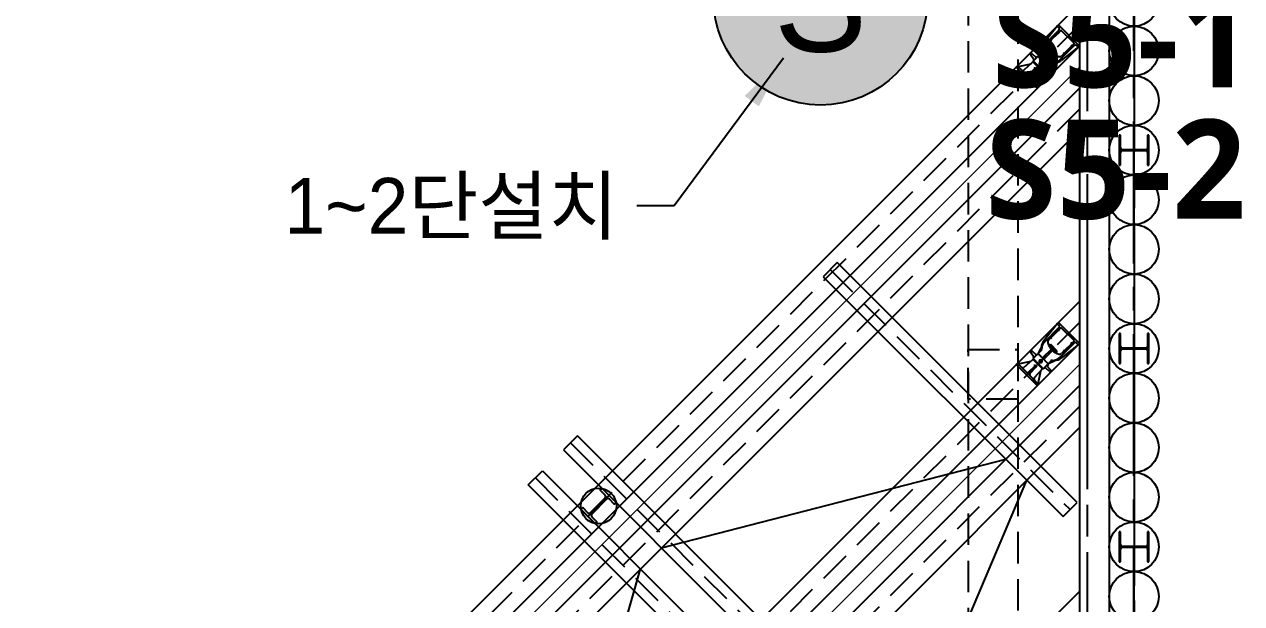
# Model space of a CAD drawing. Header units: millimetres. Extents: x 1073475 to 2890243, y -1340830 to -367733.
# Drawn here: x 2526258 to 2538532, y -421510 to -415668 of the extents above; entities that cross this region are included whole.
import ezdxf
from ezdxf.enums import TextEntityAlignment as Align
from ezdxf.xclip import XClip

# ---------------------------------------------------------------- set-up
doc = ezdxf.new("R2010")
doc.units = ezdxf.units.MM
doc.header["$LTSCALE"] = 50
doc.header["$XCLIPFRAME"] = 2
for name, pattern in [('ANYANG3', [3, 2, -1]), ('CENTER2', [28.575, 19.05, -3.175, 3.175, -3.175]), ('HIDDEN', [9.525, 6.35, -3.175]), ('PHANTOM', [63.5, 31.75, -6.35, 6.35, -6.35, 6.35, -6.35])]:
    doc.linetypes.add(name, pattern=pattern)
doc.layers.add('_0', color=7, linetype='Continuous', lineweight=0)
for name, color, linetype in [('ANGLE', 1, 'Continuous'), ('C-DIM', 7, 'Continuous'), ('CEN', 1, 'CENTER2'), ('CIP', 1, 'Continuous'), ('H-BEAM', 5, 'Continuous'), ('H-BEAM-상부', 173, 'Continuous'), ('HPILE-300x200', 3, 'Continuous'), ('NO', 2, 'Continuous'), ('POST PILE', 6, 'Continuous'), ('SITE', 7, 'PHANTOM'), ('ST-CEN', 1, 'HIDDEN'), ('ST-CEN(상부 H-BEAM)', 1, 'HIDDEN'), ('ST-CEN(하부 H-BEAM)', 1, 'HIDDEN'), ('STRUT', 3, 'Continuous'), ('WALE-1', 3, 'Continuous'), ('건축', 233, 'HIDDEN'), ('계측기 변형률계', 150, 'Continuous'), ('대지경계선', 6, 'PHANTOM'), ('연속지적도', 32, 'Continuous'), ('유압JACK', 2, 'Continuous'), ('현황', 9, 'Continuous')]:
    doc.layers.add(name, color=color, linetype=linetype)
doc.styles.add('돋움', font='')
doc.styles.add('로고', font='malgunbd.ttf')
doc.styles.get('돋움').set_extended_font_data('Dotum')
doc.dimstyles.new('SAM-200-지시선', dxfattribs={"dimscale": 0.1, "dimtxt": 300, "dimasz": 360, "dimexe": 70, "dimexo": 0, "dimgap": 100, "dimtad": 1, "dimdec": 0, "dimzin": 0, "dimdsep": 46, "dimlunit": 6, "dimtxsty": '돋움', "dimcen": 100, "dimclrd": 1, "dimclre": 1, "dimclrt": 256, "dimadec": 0, "dimazin": 0, "dimtfac": 1, "dimtdec": 0, "dimtix": 1, "dimtmove": 2, "dimatfit": 3, "dimfxl": 70, "dimtolj": 1, "dimtzin": 0, "dimlwd": -1, "dimlwe": -1, "dimarcsym": 0})

# ---------------------------------------------------------------- blocks, each defined once
blk = doc.blocks.new('A$405090834614')
at = {"layer": 'SITE', "color": 251, "linetype": 'ANYANG3', "ltscale": 0.5}
blk.add_line((134628, 120624), (170018, 124364), dxfattribs=at)
at = {"layer": '연속지적도', "color": 251}
blk.add_line((170018, 124364), (134628, 120624), dxfattribs=at)
blk = doc.blocks.new('A$418028669546')
at = {"layer": '계측기 변형률계'}
blk.add_hatch(color=254, dxfattribs=at).paths.add_polyline_path([(-720, -720, 1), (720, -720, 1)])
blk.add_circle((0, -720), 720, dxfattribs=at)
at = {"layer": '계측기 변형률계', "style": '돋움'}
blk.add_text('S', height=720, dxfattribs=at).set_placement((0, -720), align=Align.MIDDLE_CENTER)
blk = doc.blocks.new('A$C7A8C1D28')
at = {"layer": '_0', "color": 8}
for p, q in [((-39072, -35492), (-53322, -49741)), ((-39072, -38492), (-50322, -49741))]:
    blk.add_line(p, q, dxfattribs=at)
at = {"layer": 'ANGLE', "color": 8}
for p, q in [((-43286, -40341), (-39815, -39447)), ((-40819, -42526), (-39603, -39659)), ((-44521, -44152), (-43498, -40553))]:
    blk.add_line(p, q, dxfattribs=at)
at = {"layer": 'CEN', "color": 8, "ltscale": 1.5}
for p, q in [((-38522, -15630), (-38522, -50241)), ((-38522, -50330), (-38522, -15630))]:
    blk.add_line(p, q, dxfattribs=at)
at = {"layer": 'CIP', "color": 8}
for centre in [(-38522, -34830), (-38522, -35330), (-38522, -35830), (-38522, -36330), (-38522, -36830), (-38522, -37330), (-38522, -37830), (-38522, -38330), (-38522, -38830), (-38522, -39330), (-38522, -39830), (-38522, -40330), (-38522, -40830)]:
    blk.add_circle(centre, 250, dxfattribs=at)
at = {"layer": 'H-BEAM', "color": 8}
for p, q in [((-44134, -39211), (-44275, -39352)), ((-39072, -44272), (-44134, -39211)), ((-44275, -39352), (-39072, -44555)), ((-44629, -39706), (-44487, -39564)), ((-44487, -39564), (-39072, -44979)), ((-39072, -45262), (-44629, -39706))]:
    blk.add_line(p, q, dxfattribs=at)
at = {"layer": 'H-BEAM-상부', "color": 8}
for p, q in [((-41515, -37464), (-41656, -37606)), ((-39096, -39884), (-41515, -37464)), ((-41656, -37606), (-39237, -40025)), ((-39237, -40025), (-39096, -39884))]:
    blk.add_line(p, q, dxfattribs=at)
at = {"layer": 'HPILE-300x200', "color": 8}
for p, q in [((-38658, -36180), (-38672, -36180)), ((-38672, -36180), (-38672, -36480)), ((-38658, -36306), (-38658, -36180)), ((-38372, -36180), (-38386, -36180)), ((-38386, -36180), (-38386, -36306)), ((-38372, -36480), (-38372, -36180)), ((-38372, -36330), (-38672, -36330)), ((-38406, -36326), (-38638, -36326)), ((-38658, -36480), (-38658, -36355)), ((-38638, -36335), (-38406, -36335)), ((-38386, -36355), (-38386, -36480)), ((-38672, -36480), (-38658, -36480)), ((-38386, -36480), (-38372, -36480)), ((-38658, -38180), (-38672, -38180)), ((-38672, -38180), (-38672, -38480)), ((-38658, -38306), (-38658, -38180)), ((-38372, -38180), (-38386, -38180)), ((-38386, -38180), (-38386, -38306)), ((-38372, -38480), (-38372, -38180)), ((-38372, -38330), (-38672, -38330)), ((-38658, -38480), (-38658, -38355)), ((-38406, -38326), (-38638, -38326)), ((-38638, -38335), (-38406, -38335)), ((-38386, -38355), (-38386, -38480)), ((-38672, -38480), (-38658, -38480)), ((-38386, -38480), (-38372, -38480)), ((-38658, -40180), (-38672, -40180)), ((-38672, -40180), (-38672, -40480)), ((-38658, -40306), (-38658, -40180)), ((-38372, -40180), (-38386, -40180)), ((-38386, -40180), (-38386, -40306)), ((-38372, -40480), (-38372, -40180)), ((-38372, -40330), (-38672, -40330)), ((-38658, -40480), (-38658, -40355)), ((-38406, -40326), (-38638, -40326)), ((-38638, -40335), (-38406, -40335)), ((-38386, -40355), (-38386, -40480)), ((-38672, -40480), (-38658, -40480)), ((-38386, -40480), (-38372, -40480))]:
    blk.add_line(p, q, dxfattribs=at)
for centre, start, end in [((-38638, -36306), 180, 270), ((-38406, -36306), 270, 0), ((-38638, -36355), 90, 180), ((-38406, -36355), 0, 90), ((-38638, -38306), 180, 270), ((-38638, -38355), 90, 180), ((-38406, -38306), 270, 0), ((-38406, -38355), 0, 90), ((-38638, -40306), 180, 270), ((-38638, -40355), 90, 180), ((-38406, -40306), 270, 0), ((-38406, -40355), 0, 90)]:
    blk.add_arc(centre, 20, start, end, dxfattribs=at)
at = {"layer": 'POST PILE', "color": 8}
blk.add_line((-44028, -40024), (-43815, -39812), dxfattribs=at)
blk.add_lwpolyline([(-43745, -39882), (-43762, -39900), (-43812, -39850, 0.414214), (-43841, -39850), (-43989, -39999, 0.414214), (-43989, -40027), (-43939, -40077), (-43957, -40094), (-44098, -39953), (-44081, -39935), (-44031, -39985, 0.414214), (-44002, -39985), (-43854, -39837, 0.414214), (-43854, -39808), (-43904, -39759), (-43886, -39741)], format="xyb", close=True, dxfattribs=at)
blk.add_circle((-43921, -39918), 180, dxfattribs=at)
at = {"layer": 'ST-CEN', "color": 8}
for p, q in [((-39072, -35067), (-53746, -49741)), ((-39072, -35916), (-52898, -49741)), ((-39072, -38067), (-50746, -49741)), ((-39072, -38916), (-49898, -49741))]:
    blk.add_line(p, q, dxfattribs=at)
at = {"layer": 'ST-CEN(상부 H-BEAM)', "color": 8}
blk.add_line((-41586, -37535), (-39166, -39954), dxfattribs=at)
at = {"layer": 'ST-CEN(하부 H-BEAM)', "color": 8}
for p, q in [((-44204, -39281), (-39072, -44413)), ((-44558, -39635), (-39072, -45120))]:
    blk.add_line(p, q, dxfattribs=at)
at = {"layer": 'STRUT', "color": 8}
for p, q in [((-39072, -34855), (-53959, -49741)), ((-39072, -35280), (-53534, -49741)), ((-39072, -35704), (-53110, -49741)), ((-39072, -36128), (-52686, -49741)), ((-39072, -37855), (-50959, -49741)), ((-39072, -38280), (-50534, -49741)), ((-39072, -38704), (-50110, -49741)), ((-39072, -39128), (-49686, -49741)), ((-39072, -40780), (-48034, -49741))]:
    blk.add_line(p, q, dxfattribs=at)
at = {"layer": 'WALE-1', "color": 8}
for p, q in [((-38772, -15841), (-38772, -50041)), ((-39072, -16141), (-39072, -49741))]:
    blk.add_line(p, q, dxfattribs=at)
at = {"layer": '건축', "color": 8}
for p, q in [((-39695, -15891), (-39695, -49991)), ((-40195, -19991), (-40195, -43591)), ((-40195, -38841), (-40195, -38341)), ((-40195, -38341), (-39695, -38341)), ((-39695, -38341), (-39695, -38841)), ((-39695, -38841), (-40195, -38841))]:
    blk.add_line(p, q, dxfattribs=at)
blk.add_lwpolyline([(-38995, -50731), (-64002, -50731), (-71073, -43660), (-71073, -20799), (-65416, -15142), (-38995, -15142)], close=True, dxfattribs=at)
at = {"layer": '대지경계선', "color": 8}
for p, q in [((-38995, -15142), (-38995, -50731)), ((-38522, -15641), (-38522, -50241))]:
    blk.add_line(p, q, dxfattribs=at)
at = {"layer": '유압JACK', "color": 8}
for p, q in [((-39294, -35077), (-39432, -35252)), ((-39294, -35077), (-39285, -35067)), ((-39294, -35084), (-39280, -35098)), ((-39072, -35280), (-39285, -35067)), ((-39280, -35119), (-39429, -35268)), ((-39260, -35122), (-39386, -35248)), ((-39361, -35229), (-39350, -35218)), ((-39353, -35215), (-39350, -35218)), ((-39290, -35152), (-39287, -35154)), ((-39276, -35144), (-39287, -35154)), ((-39279, -35141), (-39276, -35144)), ((-39127, -35251), (-39256, -35122)), ((-39486, -35379), (-39455, -35315)), ((-39455, -35336), (-39455, -35319)), ((-39360, -35342), (-39440, -35422)), ((-39381, -35302), (-39375, -35296)), ((-39380, -35305), (-39373, -35298)), ((-39379, -35293), (-39375, -35289)), ((-39297, -35374), (-39379, -35293)), ((-39294, -35371), (-39375, -35289)), ((-39372, -35300), (-39375, -35296)), ((-39372, -35300), (-39368, -35296)), ((-39372, -35300), (-39368, -35296)), ((-39372, -35300), (-39368, -35297)), ((-39301, -35370), (-39372, -35300)), ((-39367, -35298), (-39368, -35296)), ((-39367, -35298), (-39364, -35296)), ((-39302, -35363), (-39367, -35298)), ((-39366, -35294), (-39362, -35291)), ((-39364, -35296), (-39366, -35294)), ((-39364, -35226), (-39361, -35229)), ((-39299, -35361), (-39364, -35296)), ((-39296, -35357), (-39362, -35291)), ((-39124, -35275), (-39273, -35424)), ((-39082, -35289), (-39257, -35427)), ((-39127, -35255), (-39253, -35381)), ((-39234, -35356), (-39223, -35345)), ((-39220, -35348), (-39223, -35345)), ((-39149, -35271), (-39159, -35282)), ((-39157, -35284), (-39159, -35282)), ((-39146, -35274), (-39149, -35271)), ((-39089, -35289), (-39103, -35275)), ((-39082, -35289), (-39072, -35280)), ((-39690, -35485), (-39560, -35458)), ((-39544, -35444), (-39632, -35523)), ((-39564, -35372), (-39534, -35407)), ((-39550, -35358), (-39515, -35388)), ((-39537, -35429), (-39535, -35428)), ((-39488, -35483), (-39537, -35435)), ((-39492, -35487), (-39536, -35444)), ((-39535, -35428), (-39493, -35385)), ((-39532, -35448), (-39527, -35444)), ((-39453, -35527), (-39532, -35448)), ((-39530, -35450), (-39525, -35446)), ((-39449, -35522), (-39527, -35444)), ((-39494, -35386), (-39493, -35385)), ((-39494, -35387), (-39493, -35385)), ((-39490, -35382), (-39461, -35354)), ((-39427, -35445), (-39490, -35382)), ((-39439, -35434), (-39487, -35385)), ((-39439, -35434), (-39390, -35482)), ((-39347, -35355), (-39427, -35435)), ((-39427, -35445), (-39387, -35485)), ((-39414, -35421), (-39426, -35409)), ((-39387, -35485), (-39359, -35456)), ((-39384, -35481), (-39320, -35450)), ((-39355, -35363), (-39368, -35350)), ((-39342, -35450), (-39324, -35450)), ((-39310, -35375), (-39303, -35368)), ((-39307, -35376), (-39301, -35370)), ((-39305, -35367), (-39301, -35363)), ((-39305, -35366), (-39302, -35363)), ((-39303, -35362), (-39301, -35359)), ((-39299, -35361), (-39296, -35357)), ((-39297, -35374), (-39294, -35371)), ((-39231, -35359), (-39234, -35356)), ((-39709, -35492), (-39700, -35482)), ((-39497, -35704), (-39709, -35492)), ((-39709, -35492), (-39497, -35704)), ((-39693, -35482), (-39607, -35568)), ((-39693, -35482), (-39583, -35592)), ((-39693, -35482), (-39653, -35522)), ((-39488, -35688), (-39590, -35585)), ((-39523, -35507), (-39587, -35568)), ((-39512, -35518), (-39573, -35581)), ((-39449, -35539), (-39528, -35627)), ((-39492, -35487), (-39449, -35531)), ((-39490, -35685), (-39463, -35555)), ((-39488, -35483), (-39440, -35532)), ((-39455, -35524), (-39451, -35520)), ((-39453, -35527), (-39449, -35522)), ((-39434, -35532), (-39433, -35530)), ((-39433, -35530), (-39390, -35488)), ((-39377, -35559), (-39412, -35529)), ((-39363, -35545), (-39393, -35510)), ((-39392, -35489), (-39390, -35488)), ((-39391, -35488), (-39390, -35488)), ((-39488, -35688), (-39573, -35602)), ((-39488, -35688), (-39527, -35648)), ((-39497, -35704), (-39488, -35695)), ((-39294, -38077), (-39432, -38252)), ((-39280, -38119), (-39429, -38268)), ((-39260, -38122), (-39386, -38248)), ((-39294, -38077), (-39285, -38067)), ((-39294, -38084), (-39280, -38098)), ((-39290, -38152), (-39287, -38154)), ((-39276, -38144), (-39287, -38154)), ((-39072, -38280), (-39285, -38067)), ((-39279, -38141), (-39276, -38144)), ((-39127, -38251), (-39256, -38122)), ((-39379, -38293), (-39375, -38289)), ((-39297, -38374), (-39379, -38293)), ((-39294, -38371), (-39375, -38289)), ((-39366, -38294), (-39362, -38291)), ((-39364, -38226), (-39361, -38229)), ((-39296, -38357), (-39362, -38291)), ((-39361, -38229), (-39350, -38218)), ((-39353, -38215), (-39350, -38218)), ((-39124, -38275), (-39273, -38424)), ((-39082, -38289), (-39257, -38427)), ((-39127, -38255), (-39253, -38381)), ((-39149, -38271), (-39159, -38282)), ((-39157, -38284), (-39159, -38282)), ((-39146, -38274), (-39149, -38271)), ((-39089, -38289), (-39103, -38275)), ((-39082, -38289), (-39072, -38280)), ((-39564, -38372), (-39534, -38407)), ((-39550, -38358), (-39515, -38388)), ((-39535, -38428), (-39493, -38385)), ((-39494, -38386), (-39493, -38385)), ((-39494, -38387), (-39493, -38385)), ((-39490, -38382), (-39461, -38354)), ((-39427, -38445), (-39490, -38382)), ((-39439, -38434), (-39487, -38385)), ((-39486, -38379), (-39455, -38315)), ((-39455, -38336), (-39455, -38319)), ((-39360, -38342), (-39440, -38422)), ((-39347, -38355), (-39427, -38435)), ((-39414, -38421), (-39426, -38409)), ((-39381, -38302), (-39375, -38296)), ((-39380, -38305), (-39373, -38298)), ((-39372, -38300), (-39375, -38296)), ((-39372, -38300), (-39368, -38296)), ((-39372, -38300), (-39368, -38296)), ((-39372, -38300), (-39368, -38297)), ((-39301, -38370), (-39372, -38300)), ((-39367, -38298), (-39368, -38296)), ((-39355, -38363), (-39368, -38350)), ((-39367, -38298), (-39364, -38296)), ((-39302, -38363), (-39367, -38298)), ((-39364, -38296), (-39366, -38294)), ((-39299, -38361), (-39364, -38296)), ((-39310, -38375), (-39303, -38368)), ((-39307, -38376), (-39301, -38370)), ((-39305, -38367), (-39301, -38363)), ((-39305, -38366), (-39302, -38363)), ((-39303, -38362), (-39301, -38359)), ((-39299, -38361), (-39296, -38357)), ((-39297, -38374), (-39294, -38371)), ((-39234, -38356), (-39223, -38345)), ((-39231, -38359), (-39234, -38356)), ((-39220, -38348), (-39223, -38345)), ((-39709, -38492), (-39700, -38482)), ((-39497, -38704), (-39709, -38492)), ((-39709, -38492), (-39497, -38704)), ((-39693, -38482), (-39607, -38568)), ((-39693, -38482), (-39583, -38592)), ((-39693, -38482), (-39653, -38522)), ((-39690, -38485), (-39560, -38458)), ((-39544, -38444), (-39632, -38523)), ((-39523, -38507), (-39587, -38568)), ((-39512, -38518), (-39573, -38581)), ((-39537, -38429), (-39535, -38428)), ((-39488, -38483), (-39537, -38435)), ((-39492, -38487), (-39536, -38444)), ((-39532, -38448), (-39527, -38444)), ((-39453, -38527), (-39532, -38448)), ((-39530, -38450), (-39525, -38446)), ((-39449, -38539), (-39528, -38627)), ((-39449, -38522), (-39527, -38444)), ((-39492, -38487), (-39449, -38531)), ((-39488, -38483), (-39440, -38532)), ((-39455, -38524), (-39451, -38520)), ((-39453, -38527), (-39449, -38522)), ((-39439, -38434), (-39390, -38482)), ((-39434, -38532), (-39433, -38530)), ((-39433, -38530), (-39390, -38488)), ((-39427, -38445), (-39387, -38485)), ((-39377, -38559), (-39412, -38529)), ((-39363, -38545), (-39393, -38510)), ((-39392, -38489), (-39390, -38488)), ((-39391, -38488), (-39390, -38488)), ((-39387, -38485), (-39359, -38456)), ((-39384, -38481), (-39320, -38450)), ((-39342, -38450), (-39324, -38450)), ((-39488, -38688), (-39590, -38585)), ((-39488, -38688), (-39573, -38602)), ((-39488, -38688), (-39527, -38648)), ((-39490, -38685), (-39463, -38555)), ((-39497, -38704), (-39488, -38695))]:
    blk.add_line(p, q, dxfattribs=at)
for centre, radius, start, end in [((-39290, -35080), 5, 135, 225), ((-39290, -35108), 15, 315, 45), ((-39258, -35124), 3, 45, 135), ((-39475, -35340), 20, 315, 359.6398), ((-39345, -35319), 110, 142.0031, 180), ((-39345, -35340), 110, 135, 179.6398), ((-39368, -35266), 25, 135, 195.2377), ((-39234, -35229), 164, 195.2377, 225), ((-39363, -35338), 5, 315, 40.2482), ((-39234, -35229), 164, 225, 254.7623), ((-39129, -35253), 3, 315, 45), ((-39113, -35285), 15, 45, 135), ((-39085, -35285), 5, 225, 315), ((-39557, -35365), 10, 45, 225), ((-39540, -35448), 6, 45, 132), ((-39534, -35432), 4, 135, 225), ((-39546, -35417), 15, 315, 40.2364), ((-39505, -35376), 15, 229.7636, 315), ((-39490, -35388), 4, 45, 135), ((-39463, -35458), 15, 45, 225), ((-39463, -35458), 15, 225, 45), ((-39463, -35458), 10, 45, 225), ((-39463, -35458), 10, 225, 45), ((-39445, -35417), 7.5, 225, 315), ((-39422, -35440), 7.5, 135, 225), ((-39345, -35470), 20, 90.3602, 135), ((-39343, -35358), 5, 49.7518, 135), ((-39345, -35340), 110, 270.3602, 315), ((-39324, -35340), 110, 270, 307.9969), ((-39271, -35363), 25, 254.7623, 315), ((-39696, -35486), 5, 45, 135), ((-39642, -35512), 15, 225, 312), ((-39597, -35557), 15, 225, 313.7326), ((-39562, -35592), 15, 136.2674, 225), ((-39530, -35500), 10, 313.7326, 45), ((-39505, -35525), 10, 45, 136.2674), ((-39453, -35535), 6, 318, 45), ((-39437, -35529), 4, 225, 315), ((-39422, -35541), 15, 49.7636, 135), ((-39381, -35500), 15, 135, 220.2364), ((-39393, -35485), 4, 315, 45), ((-39370, -35552), 10, 225, 45), ((-39517, -35637), 15, 138, 225), ((-39491, -35691), 5, 315, 45), ((-39290, -38080), 5, 135, 225), ((-39290, -38108), 15, 315, 45), ((-39258, -38124), 3, 45, 135), ((-39345, -38319), 110, 142.0031, 180), ((-39345, -38340), 110, 135, 179.6398), ((-39368, -38266), 25, 135, 195.2377), ((-39234, -38229), 164, 195.2377, 225), ((-39129, -38253), 3, 315, 45), ((-39113, -38285), 15, 45, 135), ((-39085, -38285), 5, 225, 315), ((-39557, -38365), 10, 45, 225), ((-39546, -38417), 15, 315, 40.2364), ((-39505, -38376), 15, 229.7636, 315), ((-39490, -38388), 4, 45, 135), ((-39475, -38340), 20, 315, 359.6398), ((-39363, -38338), 5, 315, 40.2482), ((-39234, -38229), 164, 225, 254.7623), ((-39343, -38358), 5, 49.7518, 135), ((-39271, -38363), 25, 254.7623, 315), ((-39696, -38486), 5, 45, 135), ((-39642, -38512), 15, 225, 312), ((-39540, -38448), 6, 45, 132), ((-39534, -38432), 4, 135, 225), ((-39530, -38500), 10, 313.7326, 45), ((-39505, -38525), 10, 45, 136.2674), ((-39463, -38458), 15, 45, 225), ((-39463, -38458), 15, 225, 45), ((-39463, -38458), 10, 45, 225), ((-39463, -38458), 10, 225, 45), ((-39445, -38417), 7.5, 225, 315), ((-39453, -38535), 6, 318, 45), ((-39437, -38529), 4, 225, 315), ((-39422, -38541), 15, 49.7636, 135), ((-39422, -38440), 7.5, 135, 225), ((-39381, -38500), 15, 135, 220.2364), ((-39393, -38485), 4, 315, 45), ((-39345, -38470), 20, 90.3602, 135), ((-39345, -38340), 110, 270.3602, 315), ((-39324, -38340), 110, 270, 307.9969), ((-39597, -38557), 15, 225, 313.7326), ((-39562, -38592), 15, 136.2674, 225), ((-39517, -38637), 15, 138, 225), ((-39370, -38552), 10, 225, 45), ((-39491, -38691), 5, 315, 45)]:
    blk.add_arc(centre, radius, start, end, dxfattribs=at)

msp = doc.modelspace()

# ---------------------------------------------------------------- block references
ref = msp.add_blockref('A$405090834614', (2642714.3, -577934.3), dxfattribs=dict(rotation=83.9464212542183))
XClip(ref).set_block_clipping_path([(104661.0409256864, 187029.200860789), (115795.371209384, 82037.659728932), (199028.6359362481, 90864.5294945205), (187894.3056525505, 195856.0706263776)])

# ---------------------------------------------------------------- next in the draw order: wipeouts: each hides what was drawn before it
at = {"ltscale": 1.5}
msp.add_wipeout([(2510728.7, -396248.3), (2537446.3, -396248.3), (2537446.3, -430848.3), (2512128.7, -430848.3), (2505423.6, -424143.3), (2505423.6, -401553.3)], dxfattribs=at)

# ---------------------------------------------------------------- next in the draw order: linework, layer by layer
at = {"layer": 'CEN', "color": 8, "ltscale": 1.5}
msp.add_line((2537446.3, -430937), (2537446.3, -396237), dxfattribs=at)

# ---------------------------------------------------------------- next in the draw order: block references
at = {"layer": 'NO', "ltscale": 0.2}
msp.add_blockref('A$C7A8C1D28', (2575968.8, -380607), dxfattribs=at)
at = {"layer": '계측기 변형률계', "xscale": 1.5, "yscale": 1.5, "zscale": 1.5}
msp.add_blockref('A$418028669546', (2534286.3, -414322.8), dxfattribs=at)

# ---------------------------------------------------------------- next in the draw order: texts
at = {"layer": 'C-DIM', "color": 7, "style": '돋움'}
msp.add_text('1~2단설치', height=562.5, dxfattribs=at).set_placement((2532247.4, -417498.6), align=Align.MIDDLE_RIGHT)
at = {"layer": '현황', "color": 1, "style": '로고'}
for s, p in [('S5-1', (2537328.9, -415802.3)), ('S5-2', (2537261.4, -417128.6))]:
    msp.add_text(s, height=1000, dxfattribs=at).set_placement(p, align=Align.MIDDLE)

# ---------------------------------------------------------------- next in the draw order: leaders
at = {"layer": 'C-DIM'}
msp.add_leader([(2533914.2, -416009), (2532809.9, -417498.6), (2532434.9, -417498.6)], dimstyle='SAM-200-지시선', override={"dimscale": 1.5}, dxfattribs=at)

doc.saveas('drawing.dxf')
